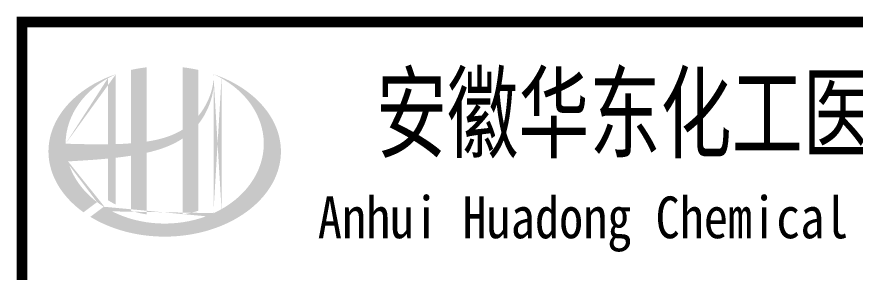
# Model space of a CAD drawing. Extents: x 6250600 to 6678662, y -692028 to -290561.
# Drawn here: x 6372085 to 6377712, y -506822 to -505107 of the extents above; entities that cross this region are included whole.
import ezdxf
from ezdxf.enums import TextEntityAlignment as Align

# ---------------------------------------------------------------- set-up
doc = ezdxf.new("R2010")
doc.units = 0
doc.header["$LTSCALE"] = 1000
doc.header["$MEASUREMENT"] = 0
doc.layers.get('0').update_dxf_attribs({"linetype": 'CONTINUOUS'})
doc.styles.add('ECEC_TQ_S', font='')
doc.styles.get('ECEC_TQ_S').set_extended_font_data('SimSun')

msp = doc.modelspace()

# ---------------------------------------------------------------- hatches: boundary and pattern name
h = msp.add_hatch(color=256)
edge = h.paths.add_edge_path()
edge.add_spline(control_points=[(6372956.1, -506020.1), (6372962.2, -506018.8), (6372968.3, -506017.3), (6373017.4, -506005.5), (6373060, -505992.5), (6373134.9, -505961.3), (6373167.9, -505944.4), (6373198.7, -505923.8)], knot_values=[61.629012, 61.629012, 61.629012, 61.629012, 63.330431, 63.330431, 75.353634, 75.353634, 85.398649, 85.398649, 85.398649, 85.398649], degree=3, periodic=0)
edge.add_line((6373198.7, -505923.8), (6373198.7, -506434))
edge.add_spline(control_points=[(6373198.7, -506434), (6373215.9, -506431.3), (6373232.9, -506428), (6373267.7, -506419.9), (6373285.4, -506415.1), (6373302.7, -506409.6)], knot_values=[4.908456, 4.908456, 4.908456, 4.908456, 4.992821, 4.992821, 5.083034, 5.083034, 5.083034, 5.083034], degree=3, periodic=0)
edge.add_line((6373302.7, -506409.6), (6373302.7, -505828.2))
edge.add_spline(control_points=[(6373302.7, -505828.2), (6373311.4, -505817.2), (6373319.6, -505805.9), (6373345.7, -505766.2), (6373361.3, -505736.3), (6373390.6, -505663.5), (6373401.8, -505619.7), (6373406.5, -505574.4), (6373406.6, -505573.1), (6373406.7, -505571.8)], knot_values=[97.991744, 97.991744, 97.991744, 97.991744, 101.64219, 101.64219, 110.337975, 110.337975, 121.934322, 121.934322, 122.270691, 122.270691, 122.270691, 122.270691], degree=3, periodic=0)
edge.add_line((6373406.7, -505571.8), (6373406.7, -505501.4))
edge.add_spline(control_points=[(6373406.7, -505501.4), (6373406.7, -505509.1), (6373406.3, -505516.7), (6373405.7, -505524.4)], knot_values=[126.194075, 126.194075, 126.194075, 126.194075, 128.396762, 128.396762, 128.396762, 128.396762], degree=3, periodic=0)
edge.add_spline(control_points=[(6373405.7, -505524.4), (6373405.3, -505530.6), (6373404.6, -505536.8), (6373403.9, -505543)], knot_values=[124.417049, 124.417049, 124.417049, 124.417049, 126.194075, 126.194075, 126.194075, 126.194075], degree=3, periodic=0)
edge.add_spline(control_points=[(6373403.9, -505543), (6373402.7, -505552.2), (6373401.3, -505561.3), (6373399.5, -505570.4)], knot_values=[121.80529, 121.80529, 121.80529, 121.80529, 124.417049, 124.417049, 124.417049, 124.417049], degree=3, periodic=0)
edge.add_spline(control_points=[(6373399.5, -505570.4), (6373397.1, -505582.5), (6373394.1, -505594.7), (6373390.7, -505606.7)], knot_values=[118.31574, 118.31574, 118.31574, 118.31574, 121.80529, 121.80529, 121.80529, 121.80529], degree=3, periodic=0)
edge.add_spline(control_points=[(6373390.7, -505606.7), (6373387.2, -505618.8), (6373383.1, -505630.8), (6373378.6, -505642.7)], knot_values=[114.795988, 114.795988, 114.795988, 114.795988, 118.31574, 118.31574, 118.31574, 118.31574], degree=3, periodic=0)
edge.add_spline(control_points=[(6373378.6, -505642.7), (6373374.1, -505654.4), (6373369.1, -505665.9), (6373363.7, -505677.2)], knot_values=[111.329641, 111.329641, 111.329641, 111.329641, 114.795988, 114.795988, 114.795988, 114.795988], degree=3, periodic=0)
edge.add_spline(control_points=[(6373363.7, -505677.2), (6373358.1, -505688.8), (6373352.1, -505700.1), (6373345.7, -505711.2)], knot_values=[107.79529, 107.79529, 107.79529, 107.79529, 111.329641, 111.329641, 111.329641, 111.329641], degree=3, periodic=0)
edge.add_spline(control_points=[(6373345.7, -505711.2), (6373339.4, -505722), (6373332.6, -505732.6), (6373325.5, -505742.9)], knot_values=[104.343579, 104.343579, 104.343579, 104.343579, 107.79529, 107.79529, 107.79529, 107.79529], degree=3, periodic=0)
edge.add_spline(control_points=[(6373325.5, -505742.9), (6373318.3, -505753.2), (6373310.7, -505763.3), (6373302.7, -505773)], knot_values=[100.8507, 100.8507, 100.8507, 100.8507, 104.343579, 104.343579, 104.343579, 104.343579], degree=3, periodic=0)
edge.add_line((6373302.7, -505773), (6373302.7, -505463.7))
edge.add_spline(control_points=[(6373302.7, -505463.7), (6373268.7, -505456.1), (6373233.9, -505450.3), (6373198.7, -505446.2)], knot_values=[4.423999, 4.423999, 4.423999, 4.423999, 4.558741, 4.558741, 4.558741, 4.558741], degree=3, periodic=0)
edge.add_line((6373198.7, -505446.2), (6373198.7, -505864.3))
edge.add_spline(control_points=[(6373198.7, -505864.3), (6373126.8, -505908.9), (6373042.6, -505932.1), (6372956.1, -505945.1)], knot_values=[63.246215, 63.246215, 63.246215, 63.246215, 87.689124, 87.689124, 87.689124, 87.689124], degree=3, periodic=0)
edge.add_line((6372956.1, -505945.1), (6372956.1, -505446.2))
edge.add_spline(control_points=[(6372956.1, -505446.2), (6372920.9, -505450.3), (6372886.1, -505456.1), (6372852.1, -505463.7)], knot_values=[4.866038, 4.866038, 4.866038, 4.866038, 5.000777, 5.000777, 5.000777, 5.000777], degree=3, periodic=0)
edge.add_line((6372852.1, -505463.7), (6372852.1, -505956.6))
edge.add_spline(control_points=[(6372852.1, -505956.6), (6372850.4, -505956.7), (6372815.5, -505959.3), (6372780.8, -505961.1), (6372748.1, -505962.1)], knot_values=[43.657356, 43.657356, 43.657356, 43.657356, 44.134253, 53.497092, 53.497092, 53.497092, 53.497092], degree=3, periodic=0)
edge.add_line((6372748.1, -505962.1), (6372748.1, -505493))
edge.add_spline(control_points=[(6372748.1, -505493), (6372731, -505498.8), (6372714.3, -505505.1), (6372697.9, -505511.8)], knot_values=[5.14157, 5.14157, 5.14157, 5.14157, 5.212921, 5.212921, 5.212921, 5.212921], degree=3, periodic=0)
edge.add_spline(control_points=[(6372697.9, -505511.8), (6372691, -505514.7), (6372684.1, -505517.6), (6372651.9, -505531.8), (6372627.4, -505544), (6372603.9, -505557.2)], knot_values=[5.212921, 5.212921, 5.212921, 5.212921, 5.24296, 5.24296, 5.355623, 5.355623, 5.355623, 5.355623], degree=3, periodic=0)
edge.add_spline(control_points=[(6372603.9, -505557.2), (6372589, -505565.6), (6372574.6, -505574.3), (6372560.6, -505583.4)], knot_values=[5.355623, 5.355623, 5.355623, 5.355623, 5.426974, 5.426974, 5.426974, 5.426974], degree=3, periodic=0)
edge.add_spline(control_points=[(6372560.6, -505583.4), (6372553.1, -505588.2), (6372545.9, -505593.2), (6372532.4, -505602.6), (6372526.1, -505607.2), (6372520, -505611.8)], knot_values=[5.426974, 5.426974, 5.426974, 5.426974, 5.464765, 5.464765, 5.498325, 5.498325, 5.498325, 5.498325], degree=3, periodic=0)
edge.add_spline(control_points=[(6372520, -505611.8), (6372493.9, -505631.3), (6372469.9, -505652.2), (6372448, -505674.2)], knot_values=[5.498325, 5.498325, 5.498325, 5.498325, 5.641027, 5.641027, 5.641027, 5.641027], degree=3, periodic=0)
edge.add_spline(control_points=[(6372448, -505674.2), (6372441, -505681.2), (6372434.2, -505688.3), (6372413.8, -505710.9), (6372400.9, -505726.7), (6372389.1, -505742.9)], knot_values=[5.641027, 5.641027, 5.641027, 5.641027, 5.686569, 5.686569, 5.783729, 5.783729, 5.783729, 5.783729], degree=3, periodic=0)
edge.add_spline(control_points=[(6372389.1, -505742.9), (6372374, -505763.7), (6372360.7, -505785.1), (6372347.6, -505810.1), (6372345.9, -505813.2), (6372344.4, -505816.4)], knot_values=[5.783729, 5.783729, 5.783729, 5.783729, 5.908374, 5.908374, 5.92643, 5.92643, 5.92643, 5.92643], degree=3, periodic=0)
edge.add_spline(control_points=[(6372344.4, -505816.4), (6372331.9, -505841.5), (6372321.9, -505867.2), (6372314.3, -505893.1)], knot_values=[5.92643, 5.92643, 5.92643, 5.92643, 6.069132, 6.069132, 6.069132, 6.069132], degree=3, periodic=0)
edge.add_spline(control_points=[(6372314.3, -505893.1), (6372311.1, -505904.2), (6372308.4, -505915.4), (6372303, -505941.5), (6372300.7, -505956.6), (6372299.3, -505971.6)], knot_values=[6.069132, 6.069132, 6.069132, 6.069132, 6.130179, 6.130179, 6.211834, 6.211834, 6.211834, 6.211834], degree=3, periodic=0)
edge.add_spline(control_points=[(6372299.3, -505971.6), (6372298, -505984.8), (6372297.4, -505998), (6372297.4, -506011.2)], knot_values=[6.211834, 6.211834, 6.211834, 6.211834, 6.283185, 6.283185, 6.283185, 6.283185], degree=3, periodic=0)
edge.add_spline(control_points=[(6372297.4, -506011.2), (6372297.4, -506020.5), (6372297.7, -506029.9), (6372298.4, -506039.2)], knot_values=[6.283185, 6.283185, 6.283185, 6.283185, 6.333655, 6.333655, 6.333655, 6.333655], degree=3, periodic=0)
edge.add_spline(control_points=[(6372298.4, -506039.2), (6372299.6, -506057.8), (6372302.1, -506076.4), (6372305.9, -506094.9)], knot_values=[6.333655, 6.333655, 6.333655, 6.333655, 6.434594, 6.434594, 6.434594, 6.434594], degree=3, periodic=0)
edge.add_spline(control_points=[(6372305.9, -506094.9), (6372306.1, -506096.2), (6372306.4, -506097.4), (6372310.3, -506115.9), (6372315.1, -506133.1), (6372320.9, -506150.1)], knot_values=[6.434594, 6.434594, 6.434594, 6.434594, 6.441278, 6.441278, 6.535532, 6.535532, 6.535532, 6.535532], degree=3, periodic=0)
edge.add_spline(control_points=[(6372320.9, -506150.1), (6372327.2, -506168.3), (6372334.7, -506186.4), (6372343.5, -506204.1)], knot_values=[6.535532, 6.535532, 6.535532, 6.535532, 6.636471, 6.636471, 6.636471, 6.636471], degree=3, periodic=0)
edge.add_spline(control_points=[(6372343.5, -506204.1), (6372345.7, -506208.6), (6372347.9, -506213.1), (6372357.3, -506230.7), (6372365, -506243.8), (6372373.4, -506256.6)], knot_values=[6.636471, 6.636471, 6.636471, 6.636471, 6.661894, 6.661894, 6.73741, 6.73741, 6.73741, 6.73741], degree=3, periodic=0)
edge.add_spline(control_points=[(6372373.4, -506256.6), (6372384.5, -506273.8), (6372396.9, -506290.6), (6372410.4, -506306.9)], knot_values=[6.73741, 6.73741, 6.73741, 6.73741, 6.838349, 6.838349, 6.838349, 6.838349], degree=3, periodic=0)
edge.add_spline(control_points=[(6372410.4, -506306.9), (6372416.4, -506314.1), (6372422.5, -506321.2), (6372437, -506337.1), (6372445.6, -506346), (6372454.4, -506354.6)], knot_values=[6.838349, 6.838349, 6.838349, 6.838349, 6.88251, 6.88251, 6.939288, 6.939288, 6.939288, 6.939288], degree=3, periodic=0)
edge.add_spline(control_points=[(6372454.4, -506354.6), (6372470.2, -506370), (6372487.1, -506384.8), (6372505, -506399)], knot_values=[6.939288, 6.939288, 6.939288, 6.939288, 7.040227, 7.040227, 7.040227, 7.040227], degree=3, periodic=0)
edge.add_spline(control_points=[(6372505, -506399), (6372513.9, -506406.1), (6372523.1, -506413), (6372532.6, -506419.8)], knot_values=[7.040227, 7.040227, 7.040227, 7.040227, 7.090696, 7.090696, 7.090696, 7.090696], degree=3, periodic=0)
edge.add_line((6372532.6, -506419.8), (6372623.7, -506351.4))
edge.add_ellipse((6373077.4, -505959.2), major_axis=(665, 0), ratio=0.806676, start_angle=192.819, end_angle=226.9853, ccw=False)
edge.add_spline(control_points=[(6372428.9, -506078.2), (6372453, -506076.7), (6372477.1, -506075.3), (6372565.7, -506069.8), (6372630.6, -506065.4), (6372696.1, -506059.1)], knot_values=[11.398263, 11.398263, 11.398263, 11.398263, 18.40729, 18.40729, 37.18094, 37.18094, 37.18094, 37.18094], degree=3, periodic=0)
edge.add_line((6372696.1, -506059.1), (6372696.1, -506338.2))
edge.add_spline(control_points=[(6372696.1, -506338.2), (6372699.6, -506340.4), (6372703.2, -506342.6), (6372720.2, -506352.8), (6372733.9, -506360.4), (6372748.1, -506367.5)], knot_values=[4.049945, 4.049945, 4.049945, 4.049945, 4.072021, 4.072021, 4.153257, 4.153257, 4.153257, 4.153257], degree=3, periodic=0)
edge.add_line((6372748.1, -506367.5), (6372748.1, -506053.7))
edge.add_spline(control_points=[(6372748.1, -506053.7), (6372780.3, -506050), (6372812.6, -506045.8), (6372847.5, -506040.4), (6372849.8, -506040), (6372852.1, -506039.7)], knot_values=[42.135009, 42.135009, 42.135009, 42.135009, 51.307228, 51.307228, 51.948574, 51.948574, 51.948574, 51.948574], degree=3, periodic=0)
edge.add_line((6372852.1, -506039.7), (6372852.1, -506409.6))
edge.add_spline(control_points=[(6372852.1, -506409.6), (6372885.7, -506420.1), (6372920.6, -506428.3), (6372956.1, -506434)], knot_values=[4.34174, 4.34174, 4.34174, 4.34174, 4.516316, 4.516316, 4.516316, 4.516316], degree=3, periodic=0)
edge.add_line((6372956.1, -506434), (6372956.1, -506020.1))
edge = h.paths.add_edge_path(flags=16)
edge.add_ellipse((6373077.4, -505959.2), major_axis=(665, 0), ratio=0.806676, start_angle=124.9875, end_angle=179.999, ccw=False)
edge.add_line((6372696.1, -505519.7), (6372696.1, -505963.3))
edge.add_spline(control_points=[(6372696.1, -505963.3), (6372600.7, -505964.6), (6372506.8, -505961.6), (6372412.4, -505959.2)], knot_values=[11.27373, 11.27373, 11.27373, 11.27373, 38.687513, 38.687513, 38.687513, 38.687513], degree=3, periodic=0)
edge = h.paths.add_edge_path()
edge.add_spline(control_points=[(6372578.6, -506450.3), (6372609.6, -506469.3), (6372642.8, -506486.6), (6372727.4, -506523.8), (6372780.7, -506541.7), (6372891.4, -506568.2), (6372948.9, -506576.9), (6373065, -506584.7), (6373123.7, -506583.8), (6373239.2, -506572.3), (6373296.1, -506561.8), (6373405.1, -506531.7), (6373457.3, -506512.2), (6373554.2, -506465.3), (6373598.9, -506438), (6373678.9, -506377), (6373714.1, -506343.4), (6373773.4, -506272), (6373797.5, -506234.1), (6373833.9, -506156), (6373846.2, -506115.7), (6373858.8, -506034.6), (6373859, -505993.6), (6373847.6, -505912.1), (6373835.8, -505871.6), (6373800.2, -505792.9), (6373776.4, -505754.6), (6373717.5, -505682.5), (6373682.5, -505648.5), (6373602.7, -505586.9), (6373557.9, -505559.2), (6373476.8, -505519.4), (6373442.4, -505505.2), (6373406.7, -505493)], knot_values=[0.886421, 0.886421, 0.886421, 0.886421, 1.040557, 1.040557, 1.261172, 1.261172, 1.481788, 1.481788, 1.702404, 1.702404, 1.92302, 1.92302, 2.143636, 2.143636, 2.364252, 2.364252, 2.584868, 2.584868, 2.805484, 2.805484, 3.026099, 3.026099, 3.246715, 3.246715, 3.46852, 3.46852, 3.690325, 3.690325, 3.91213, 3.91213, 4.133935, 4.133935, 4.283209, 4.283209, 4.283209, 4.283209], degree=3, periodic=0)
edge.add_line((6373406.7, -505493), (6373406.7, -505493))
edge.add_spline(control_points=[(6373406.7, -505493.1), (6373406.8, -505495.9), (6373406.8, -505498.6), (6373406.7, -505501.4)], knot_values=[128.396762, 128.396762, 128.396762, 128.396762, 129.192193, 129.192193, 129.192193, 129.192193], degree=3, periodic=0)
edge.add_line((6373406.7, -505501.4), (6373406.7, -506425.3))
edge.add_ellipse((6373077.4, -505959.2), major_axis=(665, 0), ratio=0.806676, start_angle=232.1054, end_angle=299.6833, ccw=False)
edge.add_line((6372668.9, -506382.5), (6372578.6, -506450.3))
edge = h.paths.add_edge_path(flags=16)
edge.add_ellipse((6373077.4, -505959.2), major_axis=(665, 0), ratio=0.806676, start_angle=304.9875, end_angle=415.0121, ccw=False)
edge.add_line((6373458.7, -506398.7), (6373458.7, -505519.7))
h = msp.add_hatch(color=256)
edge = h.paths.add_edge_path()
edge.add_spline(control_points=[(6372956.1, -506020.1), (6372962.2, -506018.8), (6372968.3, -506017.3), (6373017.4, -506005.5), (6373060, -505992.5), (6373134.9, -505961.3), (6373167.9, -505944.4), (6373198.7, -505923.8)], knot_values=[61.629012, 61.629012, 61.629012, 61.629012, 63.330431, 63.330431, 75.353634, 75.353634, 85.398649, 85.398649, 85.398649, 85.398649], degree=3, periodic=0)
edge.add_line((6373198.7, -505923.8), (6373198.7, -506434))
edge.add_spline(control_points=[(6373198.7, -506434), (6373215.9, -506431.3), (6373232.9, -506428), (6373267.7, -506419.9), (6373285.4, -506415.1), (6373302.7, -506409.6)], knot_values=[4.908456, 4.908456, 4.908456, 4.908456, 4.992821, 4.992821, 5.083034, 5.083034, 5.083034, 5.083034], degree=3, periodic=0)
edge.add_line((6373302.7, -506409.6), (6373302.7, -505828.2))
edge.add_spline(control_points=[(6373302.7, -505828.2), (6373311.4, -505817.2), (6373319.6, -505805.9), (6373345.7, -505766.2), (6373361.3, -505736.3), (6373390.6, -505663.5), (6373401.8, -505619.7), (6373406.5, -505574.4), (6373406.6, -505573.1), (6373406.7, -505571.8)], knot_values=[97.991744, 97.991744, 97.991744, 97.991744, 101.64219, 101.64219, 110.337975, 110.337975, 121.934322, 121.934322, 122.270691, 122.270691, 122.270691, 122.270691], degree=3, periodic=0)
edge.add_line((6373406.7, -505571.8), (6373406.7, -505501.4))
edge.add_spline(control_points=[(6373406.7, -505501.4), (6373406.7, -505509.1), (6373406.3, -505516.7), (6373405.7, -505524.4)], knot_values=[126.194075, 126.194075, 126.194075, 126.194075, 128.396762, 128.396762, 128.396762, 128.396762], degree=3, periodic=0)
edge.add_spline(control_points=[(6373405.7, -505524.4), (6373405.3, -505530.6), (6373404.6, -505536.8), (6373403.9, -505543)], knot_values=[124.417049, 124.417049, 124.417049, 124.417049, 126.194075, 126.194075, 126.194075, 126.194075], degree=3, periodic=0)
edge.add_spline(control_points=[(6373403.9, -505543), (6373402.7, -505552.2), (6373401.3, -505561.3), (6373399.5, -505570.4)], knot_values=[121.80529, 121.80529, 121.80529, 121.80529, 124.417049, 124.417049, 124.417049, 124.417049], degree=3, periodic=0)
edge.add_spline(control_points=[(6373399.5, -505570.4), (6373397.1, -505582.5), (6373394.1, -505594.7), (6373390.7, -505606.7)], knot_values=[118.31574, 118.31574, 118.31574, 118.31574, 121.80529, 121.80529, 121.80529, 121.80529], degree=3, periodic=0)
edge.add_spline(control_points=[(6373390.7, -505606.7), (6373387.2, -505618.8), (6373383.1, -505630.8), (6373378.6, -505642.7)], knot_values=[114.795988, 114.795988, 114.795988, 114.795988, 118.31574, 118.31574, 118.31574, 118.31574], degree=3, periodic=0)
edge.add_spline(control_points=[(6373378.6, -505642.7), (6373374.1, -505654.4), (6373369.1, -505665.9), (6373363.7, -505677.2)], knot_values=[111.329641, 111.329641, 111.329641, 111.329641, 114.795988, 114.795988, 114.795988, 114.795988], degree=3, periodic=0)
edge.add_spline(control_points=[(6373363.7, -505677.2), (6373358.1, -505688.8), (6373352.1, -505700.1), (6373345.7, -505711.2)], knot_values=[107.79529, 107.79529, 107.79529, 107.79529, 111.329641, 111.329641, 111.329641, 111.329641], degree=3, periodic=0)
edge.add_spline(control_points=[(6373345.7, -505711.2), (6373339.4, -505722), (6373332.6, -505732.6), (6373325.5, -505742.9)], knot_values=[104.343579, 104.343579, 104.343579, 104.343579, 107.79529, 107.79529, 107.79529, 107.79529], degree=3, periodic=0)
edge.add_spline(control_points=[(6373325.5, -505742.9), (6373318.3, -505753.2), (6373310.7, -505763.3), (6373302.7, -505773)], knot_values=[100.8507, 100.8507, 100.8507, 100.8507, 104.343579, 104.343579, 104.343579, 104.343579], degree=3, periodic=0)
edge.add_line((6373302.7, -505773), (6373302.7, -505463.7))
edge.add_spline(control_points=[(6373302.7, -505463.7), (6373268.7, -505456.1), (6373233.9, -505450.3), (6373198.7, -505446.2)], knot_values=[4.423999, 4.423999, 4.423999, 4.423999, 4.558741, 4.558741, 4.558741, 4.558741], degree=3, periodic=0)
edge.add_line((6373198.7, -505446.2), (6373198.7, -505864.3))
edge.add_spline(control_points=[(6373198.7, -505864.3), (6373126.8, -505908.9), (6373042.6, -505932.1), (6372956.1, -505945.1)], knot_values=[63.246215, 63.246215, 63.246215, 63.246215, 87.689124, 87.689124, 87.689124, 87.689124], degree=3, periodic=0)
edge.add_line((6372956.1, -505945.1), (6372956.1, -505446.2))
edge.add_spline(control_points=[(6372956.1, -505446.2), (6372920.9, -505450.3), (6372886.1, -505456.1), (6372852.1, -505463.7)], knot_values=[4.866038, 4.866038, 4.866038, 4.866038, 5.000777, 5.000777, 5.000777, 5.000777], degree=3, periodic=0)
edge.add_line((6372852.1, -505463.7), (6372852.1, -505956.6))
edge.add_spline(control_points=[(6372852.1, -505956.6), (6372850.4, -505956.7), (6372815.5, -505959.3), (6372780.8, -505961.1), (6372748.1, -505962.1)], knot_values=[43.657356, 43.657356, 43.657356, 43.657356, 44.134253, 53.497092, 53.497092, 53.497092, 53.497092], degree=3, periodic=0)
edge.add_line((6372748.1, -505962.1), (6372748.1, -505493))
edge.add_spline(control_points=[(6372748.1, -505493), (6372731, -505498.8), (6372714.3, -505505.1), (6372697.9, -505511.8)], knot_values=[5.14157, 5.14157, 5.14157, 5.14157, 5.212921, 5.212921, 5.212921, 5.212921], degree=3, periodic=0)
edge.add_spline(control_points=[(6372697.9, -505511.8), (6372691, -505514.7), (6372684.1, -505517.6), (6372651.9, -505531.8), (6372627.4, -505544), (6372603.9, -505557.2)], knot_values=[5.212921, 5.212921, 5.212921, 5.212921, 5.24296, 5.24296, 5.355623, 5.355623, 5.355623, 5.355623], degree=3, periodic=0)
edge.add_spline(control_points=[(6372603.9, -505557.2), (6372589, -505565.6), (6372574.6, -505574.3), (6372560.6, -505583.4)], knot_values=[5.355623, 5.355623, 5.355623, 5.355623, 5.426974, 5.426974, 5.426974, 5.426974], degree=3, periodic=0)
edge.add_spline(control_points=[(6372560.6, -505583.4), (6372553.1, -505588.2), (6372545.9, -505593.2), (6372532.4, -505602.6), (6372526.1, -505607.2), (6372520, -505611.8)], knot_values=[5.426974, 5.426974, 5.426974, 5.426974, 5.464765, 5.464765, 5.498325, 5.498325, 5.498325, 5.498325], degree=3, periodic=0)
edge.add_spline(control_points=[(6372520, -505611.8), (6372493.9, -505631.3), (6372469.9, -505652.2), (6372448, -505674.2)], knot_values=[5.498325, 5.498325, 5.498325, 5.498325, 5.641027, 5.641027, 5.641027, 5.641027], degree=3, periodic=0)
edge.add_spline(control_points=[(6372448, -505674.2), (6372441, -505681.2), (6372434.2, -505688.3), (6372413.8, -505710.9), (6372400.9, -505726.7), (6372389.1, -505742.9)], knot_values=[5.641027, 5.641027, 5.641027, 5.641027, 5.686569, 5.686569, 5.783729, 5.783729, 5.783729, 5.783729], degree=3, periodic=0)
edge.add_spline(control_points=[(6372389.1, -505742.9), (6372374, -505763.7), (6372360.7, -505785.1), (6372347.6, -505810.1), (6372345.9, -505813.2), (6372344.4, -505816.4)], knot_values=[5.783729, 5.783729, 5.783729, 5.783729, 5.908374, 5.908374, 5.92643, 5.92643, 5.92643, 5.92643], degree=3, periodic=0)
edge.add_spline(control_points=[(6372344.4, -505816.4), (6372331.9, -505841.5), (6372321.9, -505867.2), (6372314.3, -505893.1)], knot_values=[5.92643, 5.92643, 5.92643, 5.92643, 6.069132, 6.069132, 6.069132, 6.069132], degree=3, periodic=0)
edge.add_spline(control_points=[(6372314.3, -505893.1), (6372311.1, -505904.2), (6372308.4, -505915.4), (6372303, -505941.5), (6372300.7, -505956.6), (6372299.3, -505971.6)], knot_values=[6.069132, 6.069132, 6.069132, 6.069132, 6.130179, 6.130179, 6.211834, 6.211834, 6.211834, 6.211834], degree=3, periodic=0)
edge.add_spline(control_points=[(6372299.3, -505971.6), (6372298, -505984.8), (6372297.4, -505998), (6372297.4, -506011.2)], knot_values=[6.211834, 6.211834, 6.211834, 6.211834, 6.283185, 6.283185, 6.283185, 6.283185], degree=3, periodic=0)
edge.add_spline(control_points=[(6372297.4, -506011.2), (6372297.4, -506020.5), (6372297.7, -506029.9), (6372298.4, -506039.2)], knot_values=[6.283185, 6.283185, 6.283185, 6.283185, 6.333655, 6.333655, 6.333655, 6.333655], degree=3, periodic=0)
edge.add_spline(control_points=[(6372298.4, -506039.2), (6372299.6, -506057.8), (6372302.1, -506076.4), (6372305.9, -506094.9)], knot_values=[6.333655, 6.333655, 6.333655, 6.333655, 6.434594, 6.434594, 6.434594, 6.434594], degree=3, periodic=0)
edge.add_spline(control_points=[(6372305.9, -506094.9), (6372306.1, -506096.2), (6372306.4, -506097.4), (6372310.3, -506115.9), (6372315.1, -506133.1), (6372320.9, -506150.1)], knot_values=[6.434594, 6.434594, 6.434594, 6.434594, 6.441278, 6.441278, 6.535532, 6.535532, 6.535532, 6.535532], degree=3, periodic=0)
edge.add_spline(control_points=[(6372320.9, -506150.1), (6372327.2, -506168.3), (6372334.7, -506186.4), (6372343.5, -506204.1)], knot_values=[6.535532, 6.535532, 6.535532, 6.535532, 6.636471, 6.636471, 6.636471, 6.636471], degree=3, periodic=0)
edge.add_spline(control_points=[(6372343.5, -506204.1), (6372345.7, -506208.6), (6372347.9, -506213.1), (6372357.3, -506230.7), (6372365, -506243.8), (6372373.4, -506256.6)], knot_values=[6.636471, 6.636471, 6.636471, 6.636471, 6.661894, 6.661894, 6.73741, 6.73741, 6.73741, 6.73741], degree=3, periodic=0)
edge.add_spline(control_points=[(6372373.4, -506256.6), (6372384.5, -506273.8), (6372396.9, -506290.6), (6372410.4, -506306.9)], knot_values=[6.73741, 6.73741, 6.73741, 6.73741, 6.838349, 6.838349, 6.838349, 6.838349], degree=3, periodic=0)
edge.add_spline(control_points=[(6372410.4, -506306.9), (6372416.4, -506314.1), (6372422.5, -506321.2), (6372437, -506337.1), (6372445.6, -506346), (6372454.4, -506354.6)], knot_values=[6.838349, 6.838349, 6.838349, 6.838349, 6.88251, 6.88251, 6.939288, 6.939288, 6.939288, 6.939288], degree=3, periodic=0)
edge.add_spline(control_points=[(6372454.4, -506354.6), (6372470.2, -506370), (6372487.1, -506384.8), (6372505, -506399)], knot_values=[6.939288, 6.939288, 6.939288, 6.939288, 7.040227, 7.040227, 7.040227, 7.040227], degree=3, periodic=0)
edge.add_spline(control_points=[(6372505, -506399), (6372513.9, -506406.1), (6372523.1, -506413), (6372532.6, -506419.8)], knot_values=[7.040227, 7.040227, 7.040227, 7.040227, 7.090696, 7.090696, 7.090696, 7.090696], degree=3, periodic=0)
edge.add_line((6372532.6, -506419.8), (6372623.7, -506351.4))
edge.add_ellipse((6373077.4, -505959.2), major_axis=(665, 0), ratio=0.806676, start_angle=192.819, end_angle=226.9853, ccw=False)
edge.add_spline(control_points=[(6372428.9, -506078.2), (6372453, -506076.7), (6372477.1, -506075.3), (6372565.7, -506069.8), (6372630.6, -506065.4), (6372696.1, -506059.1)], knot_values=[11.398263, 11.398263, 11.398263, 11.398263, 18.40729, 18.40729, 37.18094, 37.18094, 37.18094, 37.18094], degree=3, periodic=0)
edge.add_line((6372696.1, -506059.1), (6372696.1, -506338.2))
edge.add_spline(control_points=[(6372696.1, -506338.2), (6372699.6, -506340.4), (6372703.2, -506342.6), (6372720.2, -506352.8), (6372733.9, -506360.4), (6372748.1, -506367.5)], knot_values=[4.049945, 4.049945, 4.049945, 4.049945, 4.072021, 4.072021, 4.153257, 4.153257, 4.153257, 4.153257], degree=3, periodic=0)
edge.add_line((6372748.1, -506367.5), (6372748.1, -506053.7))
edge.add_spline(control_points=[(6372748.1, -506053.7), (6372780.3, -506050), (6372812.6, -506045.8), (6372847.5, -506040.4), (6372849.8, -506040), (6372852.1, -506039.7)], knot_values=[42.135009, 42.135009, 42.135009, 42.135009, 51.307228, 51.307228, 51.948574, 51.948574, 51.948574, 51.948574], degree=3, periodic=0)
edge.add_line((6372852.1, -506039.7), (6372852.1, -506409.6))
edge.add_spline(control_points=[(6372852.1, -506409.6), (6372885.7, -506420.1), (6372920.6, -506428.3), (6372956.1, -506434)], knot_values=[4.34174, 4.34174, 4.34174, 4.34174, 4.516316, 4.516316, 4.516316, 4.516316], degree=3, periodic=0)
edge.add_line((6372956.1, -506434), (6372956.1, -506020.1))
edge = h.paths.add_edge_path(flags=16)
edge.add_ellipse((6373077.4, -505959.2), major_axis=(665, 0), ratio=0.806676, start_angle=124.9875, end_angle=179.999, ccw=False)
edge.add_line((6372696.1, -505519.7), (6372696.1, -505963.3))
edge.add_spline(control_points=[(6372696.1, -505963.3), (6372600.7, -505964.6), (6372506.8, -505961.6), (6372412.4, -505959.2)], knot_values=[11.27373, 11.27373, 11.27373, 11.27373, 38.687513, 38.687513, 38.687513, 38.687513], degree=3, periodic=0)
edge = h.paths.add_edge_path()
edge.add_spline(control_points=[(6372578.6, -506450.3), (6372609.6, -506469.3), (6372642.8, -506486.6), (6372727.4, -506523.8), (6372780.7, -506541.7), (6372891.4, -506568.2), (6372948.9, -506576.9), (6373065, -506584.7), (6373123.7, -506583.8), (6373239.2, -506572.3), (6373296.1, -506561.8), (6373405.1, -506531.7), (6373457.3, -506512.2), (6373554.2, -506465.3), (6373598.9, -506438), (6373678.9, -506377), (6373714.1, -506343.4), (6373773.4, -506272), (6373797.5, -506234.1), (6373833.9, -506156), (6373846.2, -506115.7), (6373858.8, -506034.6), (6373859, -505993.6), (6373847.6, -505912.1), (6373835.8, -505871.6), (6373800.2, -505792.9), (6373776.4, -505754.6), (6373717.5, -505682.5), (6373682.5, -505648.5), (6373602.7, -505586.9), (6373557.9, -505559.2), (6373476.8, -505519.4), (6373442.4, -505505.2), (6373406.7, -505493)], knot_values=[0.886421, 0.886421, 0.886421, 0.886421, 1.040557, 1.040557, 1.261172, 1.261172, 1.481788, 1.481788, 1.702404, 1.702404, 1.92302, 1.92302, 2.143636, 2.143636, 2.364252, 2.364252, 2.584868, 2.584868, 2.805484, 2.805484, 3.026099, 3.026099, 3.246715, 3.246715, 3.46852, 3.46852, 3.690325, 3.690325, 3.91213, 3.91213, 4.133935, 4.133935, 4.283209, 4.283209, 4.283209, 4.283209], degree=3, periodic=0)
edge.add_line((6373406.7, -505493), (6373406.7, -505493))
edge.add_spline(control_points=[(6373406.7, -505493.1), (6373406.8, -505495.9), (6373406.8, -505498.6), (6373406.7, -505501.4)], knot_values=[128.396762, 128.396762, 128.396762, 128.396762, 129.192193, 129.192193, 129.192193, 129.192193], degree=3, periodic=0)
edge.add_line((6373406.7, -505501.4), (6373406.7, -506425.3))
edge.add_ellipse((6373077.4, -505959.2), major_axis=(665, 0), ratio=0.806676, start_angle=232.1054, end_angle=299.6833, ccw=False)
edge.add_line((6372668.9, -506382.5), (6372578.6, -506450.3))
edge = h.paths.add_edge_path(flags=16)
edge.add_ellipse((6373077.4, -505959.2), major_axis=(665, 0), ratio=0.806676, start_angle=304.9875, end_angle=415.0121, ccw=False)
edge.add_line((6373458.7, -506398.7), (6373458.7, -505519.7))

# ---------------------------------------------------------------- linework, layer by layer
msp.add_lwpolyline([(6390119.6, -505141.8, 70, 70, 0), (6372119.6, -505141.8, 70, 70, 0), (6372119.6, -511141.8, 0, 0, 0)], format="xyseb")
at = {"const_width": 70}
msp.add_lwpolyline([(6372119.6, -505141.8), (6372119.6, -511141.8)], dxfattribs=at)

# ---------------------------------------------------------------- texts
at = {"style": 'ECEC_TQ_S'}
for s, height, width, p in [('安徽华东化工医药工程有限责任公司', 500, 0.7, (6378314.5, -505741.8)), ('安徽华东化工医药工程有限责任公司', 500, 0.7, (6378314.5, -505741.8)), ('Anhui Huadong Chemical & Medical Engineering Co.,Ltd', 280, 0.85, (6378314.5, -506491.8)), ('Anhui Huadong Chemical & Medical Engineering Co.,Ltd', 280, 0.85, (6378314.5, -506491.8))]:
    msp.add_text(s, height=height, dxfattribs=dict(at, width=width)).set_placement(p, align=Align.MIDDLE)

doc.saveas('drawing.dxf')
